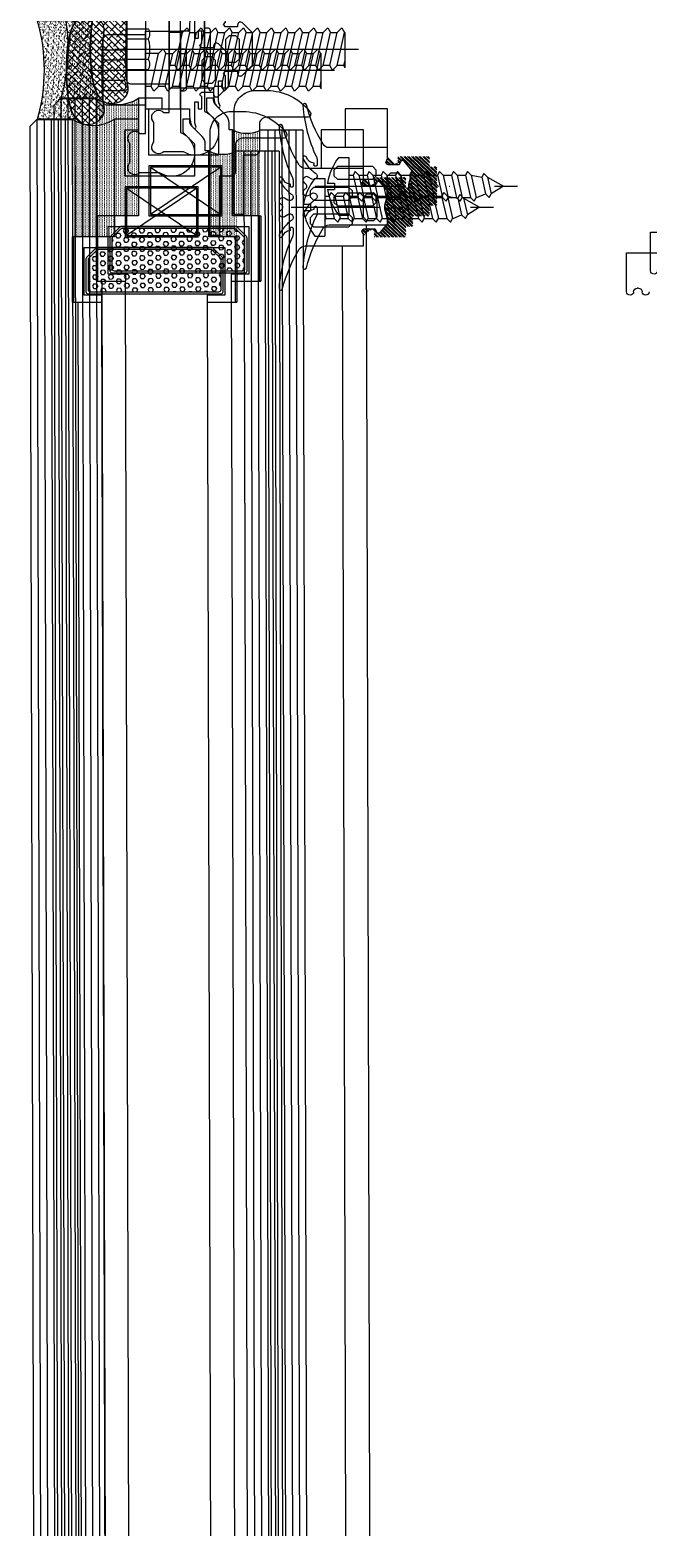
# Model space of a CAD drawing. Header units: inches. Extents: x 4821 to 127877, y 58012 to 433683.
# Drawn here: x 32887 to 32974.9, y 226632.6 to 226845.3 of the extents above; entities that cross this region are included whole.
import ezdxf
from ezdxf.xclip import XClip

# ---------------------------------------------------------------- set-up
doc = ezdxf.new("R2010")
doc.units = ezdxf.units.IN
doc.header["$MEASUREMENT"] = 0
doc.header["$XCLIPFRAME"] = 2
for name, pattern in [('$1$Center', [29.999999, 12, -6, 6, -6]), ('$1$DASHDOT', [25.4, 12.7, -6.35, 0, -6.35]), ('$1$DASHED', [19.05, 12.7, -6.35])]:
    doc.linetypes.add(name, pattern=pattern)
for name, color, linetype in [('$1$ACC', 2, 'Continuous'), ('$1$BEAM', 2, 'Continuous'), ('A-FURN-FIXD', 10, 'Continuous'), ('A-WAL-CMU', 7, 'Continuous')]:
    doc.layers.add(name, color=color, linetype=linetype)

# ---------------------------------------------------------------- blocks, each defined once
blk = doc.blocks.new('$1$M6x25')
at = {"color": 71}
for p, q in [((-6, 4.5), (-6, -4.5)), ((0, 5), (-5.5, 5)), ((0, 5), (0, -5)), ((0.82, 2.34), (0, 2.34)), ((1.19, 3), (0.82, 2.34)), ((0.82, 2.34), (1.88, -2.34)), ((1.85, 2.34), (1.19, 3)), ((1.85, 2.34), (2.91, -2.34)), ((2.82, 2.34), (1.85, 2.34)), ((3.19, 3), (2.82, 2.34)), ((2.82, 2.34), (3.88, -2.34)), ((3.85, 2.34), (3.19, 3)), ((3.85, 2.34), (4.91, -2.34)), ((4.82, 2.34), (3.85, 2.34)), ((5.19, 3), (4.82, 2.34)), ((4.82, 2.34), (5.88, -2.34)), ((5.85, 2.34), (5.19, 3)), ((5.85, 2.34), (6.91, -2.34)), ((6.82, 2.34), (5.85, 2.34)), ((7.19, 3), (6.82, 2.34)), ((6.82, 2.34), (7.88, -2.34)), ((7.85, 2.34), (7.19, 3)), ((7.85, 2.34), (8.91, -2.34)), ((8.82, 2.34), (7.85, 2.34)), ((9.19, 3), (8.82, 2.34)), ((8.82, 2.34), (9.88, -2.34)), ((9.85, 2.34), (9.19, 3)), ((9.85, 2.34), (10.91, -2.34)), ((10.82, 2.34), (9.85, 2.34)), ((11.19, 3), (10.82, 2.34)), ((10.82, 2.34), (11.88, -2.34)), ((11.85, 2.34), (11.19, 3)), ((11.85, 2.34), (12.91, -2.34)), ((12.82, 2.34), (11.85, 2.34)), ((13.19, 3), (12.82, 2.34)), ((12.82, 2.34), (13.88, -2.34)), ((13.85, 2.34), (13.19, 3)), ((13.85, 2.34), (14.91, -2.34)), ((14.82, 2.34), (13.85, 2.34)), ((15.19, 3), (14.82, 2.34)), ((14.82, 2.34), (15.88, -2.34)), ((15.85, 2.34), (15.19, 3)), ((15.85, 2.34), (16.91, -2.34)), ((16.82, 2.34), (15.85, 2.34)), ((17.19, 3), (16.82, 2.34)), ((16.82, 2.34), (17.88, -2.34)), ((17.85, 2.34), (17.19, 3)), ((17.85, 2.34), (18.91, -2.34)), ((18.82, 2.34), (17.85, 2.34)), ((19.19, 3), (18.82, 2.34)), ((18.82, 2.34), (19.88, -2.34)), ((19.85, 2.34), (19.19, 3)), ((19.85, 2.34), (20.91, -2.34)), ((20.82, 2.34), (19.85, 2.34)), ((21.19, 3), (20.82, 2.34)), ((20.82, 2.34), (21.88, -2.34)), ((21.85, 2.34), (21.19, 3)), ((21.85, 2.34), (22.91, -2.34)), ((22.82, 2.34), (21.85, 2.34)), ((23.19, 3), (22.82, 2.34)), ((22.82, 2.34), (23.88, -2.34)), ((23.85, 2.34), (23.19, 3)), ((23.85, 2.34), (24.91, -2.34)), ((24.82, 2.34), (23.85, 2.34)), ((25, 2.66), (24.82, 2.34)), ((24.82, 2.34), (25, 1.56)), ((25, 2.66), (25, -2.34)), ((1.88, -2.34), (0, -2.34)), ((1.88, -2.34), (2.54, -3)), ((2.54, -3), (2.91, -2.34)), ((2.91, -2.34), (3.88, -2.34)), ((3.88, -2.34), (4.54, -3)), ((4.54, -3), (4.91, -2.34)), ((4.91, -2.34), (5.88, -2.34)), ((5.88, -2.34), (6.54, -3)), ((6.54, -3), (6.91, -2.34)), ((6.91, -2.34), (7.88, -2.34)), ((7.88, -2.34), (8.54, -3)), ((8.54, -3), (8.91, -2.34)), ((8.91, -2.34), (9.88, -2.34)), ((9.88, -2.34), (10.54, -3)), ((10.54, -3), (10.91, -2.34)), ((10.91, -2.34), (11.88, -2.34)), ((11.88, -2.34), (12.54, -3)), ((12.54, -3), (12.91, -2.34)), ((12.91, -2.34), (13.88, -2.34)), ((13.88, -2.34), (14.54, -3)), ((14.54, -3), (14.91, -2.34)), ((14.91, -2.34), (15.88, -2.34)), ((15.88, -2.34), (16.54, -3)), ((16.54, -3), (16.91, -2.34)), ((16.91, -2.34), (17.88, -2.34)), ((17.88, -2.34), (18.54, -3)), ((18.54, -3), (18.91, -2.34)), ((18.91, -2.34), (19.88, -2.34)), ((19.88, -2.34), (20.54, -3)), ((20.54, -3), (20.91, -2.34)), ((20.91, -2.34), (21.88, -2.34)), ((21.88, -2.34), (22.54, -3)), ((22.54, -3), (22.91, -2.34)), ((22.91, -2.34), (23.88, -2.34)), ((23.88, -2.34), (24.54, -3)), ((24.54, -3), (24.91, -2.34)), ((24.91, -2.34), (25, -2.34)), ((0, -5), (-5.5, -5))]:
    blk.add_line(p, q, dxfattribs=at)
at = {"color": 71, "linetype": '$1$DASHED', "ltscale": 100}
for p, q in [((-6, 2.89), (-3, 2.89)), ((-6, 1.44), (-3, 1.44)), ((-6, -1.44), (-3, -1.44)), ((-6, -2.89), (-3, -2.89))]:
    blk.add_line(p, q, dxfattribs=at)
at = {"color": 2, "linetype": '$1$Center', "ltscale": 10}
blk.add_line((-7.77, 0), (26.88, 0), dxfattribs=at)
at = {"color": 71}
for centre, start, end in [((-5.5, 4.5), 90, 180), ((-5.5, -4.5), 180, 270)]:
    blk.add_arc(centre, 0.5, start, end, dxfattribs=at)
at = {"color": 71, "linetype": '$1$DASHED', "ltscale": 100}
for centre, radius, start, end in [((-4.2, 2.17), 1.4, 329.0209, 30.9791), ((-8.11, 0), 5.31, 344.2222, 15.7778), ((-4.2, -2.17), 1.4, 329.0209, 30.9791)]:
    blk.add_arc(centre, radius, start, end, dxfattribs=at)
blk = doc.blocks.new('$1$inner silicone')
h = blk.add_hatch()
h.set_pattern_fill('DOTS', scale=4)
h.paths.add_polyline_path([(12.2, 0), (12.2, -0.2), (12.2, -4), (0, -4, 0.23607), (0, 0)])
at = {"color": 7}
blk.add_line((12.2, -0.2), (12.2, 0), dxfattribs=at)
blk.add_arc((-4, -2), 4.47, 333.4347, 26.5653, dxfattribs=at)
blk = doc.blocks.new('$1$outer silicone')
h = blk.add_hatch()
h.set_pattern_fill('DOTS', scale=4)
h.paths.add_polyline_path([(16.7, 0), (16.7, -5.8), (16.7, -6), (0, -6, 0.293351), (0, 0)])
at = {"color": 7}
blk.add_line((16.7, -5.8), (16.7, -6), dxfattribs=at)
blk.add_arc((-4.67, -3), 5.55, 327.3018, 32.6982, dxfattribs=at)
blk = doc.blocks.new('$1$butile2')
h = blk.add_hatch(color=11)
h.dxf.hatch_style = 1
h.paths.add_polyline_path([(9.3, 0.2), (0, 0.2), (0, 0), (9.3, 0)])
at = {"color": 11}
blk.add_lwpolyline([(9.3, 0.2), (0, 0.2), (0, 0), (9.3, 0)], close=True, dxfattribs=at)
blk = doc.blocks.new('$1$joint silicone 2')
h = blk.add_hatch()
h.set_pattern_fill('AR-SAND', color=11, scale=0.3)
h.set_pattern_definition([(37.5, (18049.9647, 8866.313), (-0.018898007, 0.578047131), [0, -0.456, 0, -0.51, 0, -0.4875]), (7.5, (18049.9647, 8866.313), (0.530933012, 0.84664382), [0, -0.246, 0, -0.411, 0, -0.1575]), (327.5, (18049.5957, 8866.313), (0.934242559, 0.001697716), [0, -0.15, 0, -0.54, 0, -0.705]), (317.5, (18049.5957, 8866.313), (0.90183798, 0.26330267), [0, -0.075, 0, -0.354, 0, -0.405])])
edge = h.paths.add_edge_path()
edge.add_line((-6.23, 1.18), (-6.21, 1.17))
edge.add_line((-6.21, 1.17), (-5.75, 0.91))
edge.add_line((-5.75, 0.91), (-5.19, 0.68))
edge.add_line((-5.19, 0.68), (-4.55, 0.49))
edge.add_line((-4.55, 0.49), (-3.83, 0.33))
edge.add_line((-3.83, 0.33), (-3.05, 0.21))
edge.add_line((-3.05, 0.21), (-2.21, 0.11))
edge.add_line((-2.21, 0.11), (-1.35, 0.05))
edge.add_line((-1.35, 0.05), (-0.45, 0.01))
edge.add_line((-0.45, 0.01), (0.45, -0.01))
edge.add_line((0.45, -0.01), (1.36, 0.01))
edge.add_line((1.36, 0.01), (2.25, 0.05))
edge.add_line((2.25, 0.05), (3.12, 0.11))
edge.add_line((3.12, 0.11), (3.95, 0.21))
edge.add_line((3.95, 0.21), (4.73, 0.33))
edge.add_line((4.73, 0.33), (5.45, 0.49))
edge.add_line((5.45, 0.49), (6.1, 0.68))
edge.add_line((6.1, 0.68), (6.66, 0.91))
edge.add_line((6.66, 0.91), (7.12, 1.17))
edge.add_line((7.12, 1.17), (7.13, 1.18))
edge.add_line((7.13, 1.18), (7.45, 0.83))
edge.add_line((7.45, 0.83), (7.45, -4.17))
edge.add_arc((0.45, -28.17), 25, 73.7398, 106.2602)
edge.add_line((-6.55, -4.17), (-6.55, 0.83))
edge.add_line((-6.55, 0.83), (-6.23, 1.18))
at = {"color": 11}
blk.add_lwpolyline([(-6.23, 1.18), (-6.21, 1.17), (-5.75, 0.91), (-5.19, 0.68), (-4.55, 0.49), (-3.83, 0.33), (-3.05, 0.21), (-2.21, 0.11), (-1.35, 0.05), (-0.45, 0.01), (0.45, -0.01), (1.36, 0.01), (2.25, 0.05), (3.12, 0.11), (3.95, 0.21), (4.73, 0.33), (5.45, 0.49), (6.1, 0.68), (6.66, 0.91), (7.12, 1.17), (7.13, 1.18), (7.45, 0.83), (7.45, -4.17, 0.142857), (-6.55, -4.17), (-6.55, 0.83)], format="xyb", close=True, dxfattribs=at)
blk = doc.blocks.new('$1$GTSY500112')
at = {"layer": 'A-FURN-FIXD'}
blk.add_lwpolyline([(5.93, -11.75, 0.57735), (5.07, -11.75, -1), (4.2, -11.25), (4.49, -10.75, 0.965781), (3.64, -10.22, -0.138673), (1.56, -11.98, -1.037842), (1.37, -11.52, 0.283592), (2.23, -10.43, -0.584426), (2.31, -10.4, 1.39494), (2.44, -10), (1.75, -10, 0.111575), (1.32, -10.1, -0.09543), (-6.01, -12, -0.91232), (-6.08, -11.51, 0.076551), (-0.47, -9.14, 0.260148), (0, -8.29), (0, 0), (1.56, 0), (2.11, -0.24), (2.45, 0.05), (2.45, 1.67), (1.96, 1.89), (1.81, 2.1), (1.92, 2.38), (3.29, 3.53), (5.21, 3.03), (5.79, 3.03), (7.71, 3.53), (9.08, 2.38), (9.19, 2.1), (9.03, 1.89), (8.55, 1.67), (8.55, 0.05), (8.88, -0.24), (9.44, 0), (11, 0), (11, -8.29, 0.260148), (11.47, -9.14, 0.076551), (17.08, -11.51, -0.91232), (17, -12, -0.09543), (9.68, -10.1, 0.111575), (9.25, -10), (8.55, -10, 1.39494), (8.69, -10.4, -0.584426), (8.77, -10.43, 0.283592), (9.62, -11.52, -1.037842), (9.43, -11.98, -0.138673), (7.36, -10.22, 0.965781), (6.51, -10.75), (6.8, -11.25, -1)], format="xyb", close=True, dxfattribs=at)
for points in [[(4.13, -0.07), (3.64, 0.42), (3.64, 1.47), (4.13, 1.96), (6.87, 1.96), (7.36, 1.47), (7.36, 0.42), (6.87, -0.07)], [(4.01, -1.58), (4.5, -2.07), (4.5, -7.11), (4.01, -7.6), (3.19, -7.6), (2.7, -7.11), (2.7, -2.07), (3.19, -1.58)], [(7.81, -7.6), (6.99, -7.6), (6.5, -7.11), (6.5, -2.07), (6.99, -1.58), (7.81, -1.58), (8.3, -2.07), (8.3, -7.11)]]:
    blk.add_lwpolyline(points, close=True, dxfattribs=at)
blk = doc.blocks.new('$1$GTSY500502')
at = {"color": 151}
blk.add_lwpolyline([(-1.78, 2.38, -0.668179), (-2.07, 1.7), (-2.35, 1.7), (-2.35, 0), (-2.01, -0.29), (-1.68, 0), (0, 0), (0, -0.49), (-1, -0.49), (-1, -0.99), (1.91, -0.99, 0.15392), (2.48, -0.81, -0.807191), (2.77, -1.07, -0.191853), (2.18, -1.52, -0.072848), (0.68, -1.72), (0, -1.72), (0, -3), (-2.5, -3), (-2.5, -2.5, 0.414214), (-2.8, -2.2), (-8.2, -2.2, 0.414214), (-8.5, -2.5), (-8.5, -3), (-11, -3), (-11, -1.72), (-11.68, -1.72, -0.072848), (-13.18, -1.52, -0.191853), (-13.77, -1.07, -0.807191), (-13.48, -0.81, 0.15392), (-12.91, -0.99), (-10, -0.99), (-10, -0.49), (-11, -0.49), (-11, 0), (-9.32, 0), (-8.99, -0.29), (-8.65, 0), (-8.65, 1.7), (-8.93, 1.7, -0.668179), (-9.22, 2.38), (-7.8, 3.8), (-3.2, 3.8)], format="xyb", close=True, dxfattribs=at)
blk.add_lwpolyline([(-3.64, 0.49), (-4.13, 0), (-6.87, 0), (-7.36, 0.49), (-7.36, 1.47), (-6.87, 1.96), (-4.13, 1.96), (-3.64, 1.47)], close=True, dxfattribs=at)
blk = doc.blocks.new('$1$RHS4.2x22')
at = {"layer": 'A-FURN-FIXD'}
for p, q in [((1.42, 4.1), (0, 4.1)), ((0, -4.1), (0, 4.1)), ((-22, 0), (-20.26, 1.09)), ((-19.72, -1.3), (-22, 0)), ((-19.98, 1.61), (-20.26, 1.09)), ((-19.72, -1.3), (-20.26, 1.09)), ((-19.45, 1.09), (-19.98, 1.61)), ((-18.23, 1.58), (-19.45, 1.09)), ((-18.91, -1.3), (-19.45, 1.09)), ((-17.85, 2.1), (-18.13, 1.58)), ((-17.42, -1.58), (-18.13, 1.58)), ((-17.33, 1.58), (-17.85, 2.1)), ((-16.14, 1.58), (-17.33, 1.58)), ((-16.61, -1.58), (-17.33, 1.58)), ((-15.85, 2.1), (-16.14, 1.58)), ((-15.42, -1.58), (-16.14, 1.58)), ((-15.33, 1.58), (-15.85, 2.1)), ((-14.61, -1.58), (-15.33, 1.58)), ((-14.14, 1.58), (-15.33, 1.58)), ((-13.85, 2.1), (-14.14, 1.58)), ((-13.43, -1.58), (-14.14, 1.58)), ((-13.33, 1.58), (-13.85, 2.1)), ((-12.62, -1.58), (-13.33, 1.58)), ((-12.14, 1.58), (-13.33, 1.58)), ((-11.86, 2.1), (-12.14, 1.58)), ((-11.43, -1.58), (-12.14, 1.58)), ((-11.33, 1.58), (-11.86, 2.1)), ((-10.62, -1.58), (-11.33, 1.58)), ((-10.15, 1.58), (-11.33, 1.58)), ((-9.86, 2.1), (-10.15, 1.58)), ((-9.43, -1.58), (-10.15, 1.58)), ((-9.86, 2.1), (-9.34, 1.58)), ((-8.62, -1.58), (-9.34, 1.58)), ((-8.15, 1.58), (-9.34, 1.58)), ((-7.86, 2.1), (-8.15, 1.58)), ((-7.43, -1.58), (-8.15, 1.58)), ((-7.34, 1.58), (-7.86, 2.1)), ((-6.63, -1.58), (-7.34, 1.58)), ((-6.15, 1.58), (-7.34, 1.58)), ((-5.86, 2.1), (-6.15, 1.58)), ((-5.44, -1.58), (-6.15, 1.58)), ((-5.34, 1.58), (-5.86, 2.1)), ((-4.63, -1.58), (-5.34, 1.58)), ((-4.15, 1.58), (-5.34, 1.58)), ((-3.87, 2.1), (-4.15, 1.58)), ((-3.44, -1.58), (-4.15, 1.58)), ((-3.44, -1.58), (-4.15, 1.58)), ((-3.34, 1.58), (-3.87, 2.1)), ((-2.63, -1.58), (-3.34, 1.58)), ((-2.16, 1.58), (-3.34, 1.58)), ((-1.87, 2.1), (-2.16, 1.58)), ((-1.44, -1.58), (-2.16, 1.58)), ((-1.35, 1.58), (-1.87, 2.1)), ((-0.63, -1.58), (-1.35, 1.58)), ((-0.16, 1.58), (-1.35, 1.58)), ((0, 1.87), (-0.16, 1.58)), ((0, 0.87), (-0.16, 1.58)), ((3.05, 0.46), (2.04, 0.46)), ((2.04, -0.46), (2.04, 0.46)), ((-19.72, -1.3), (-19.2, -1.82)), ((-19.2, -1.82), (-18.91, -1.3)), ((-17.42, -1.58), (-18.91, -1.3)), ((-17.42, -1.58), (-16.9, -2.1)), ((-16.9, -2.1), (-16.61, -1.58)), ((-15.42, -1.58), (-16.61, -1.58)), ((-15.42, -1.58), (-14.9, -2.1)), ((-14.9, -2.1), (-14.61, -1.58)), ((-13.43, -1.58), (-14.61, -1.58)), ((-13.43, -1.58), (-12.9, -2.1)), ((-12.9, -2.1), (-12.62, -1.58)), ((-11.43, -1.58), (-12.62, -1.58)), ((-11.43, -1.58), (-10.91, -2.1)), ((-10.91, -2.1), (-10.62, -1.58)), ((-9.43, -1.58), (-10.62, -1.58)), ((-9.43, -1.58), (-8.91, -2.1)), ((-8.91, -2.1), (-8.62, -1.58)), ((-7.43, -1.58), (-8.62, -1.58)), ((-7.43, -1.58), (-6.91, -2.1)), ((-6.91, -2.1), (-6.63, -1.58)), ((-5.44, -1.58), (-6.63, -1.58)), ((-5.44, -1.58), (-4.91, -2.1)), ((-4.91, -2.1), (-4.63, -1.58)), ((-3.44, -1.58), (-4.63, -1.58)), ((-3.44, -1.58), (-2.92, -2.1)), ((-2.92, -2.1), (-2.63, -1.58)), ((-1.44, -1.58), (-2.63, -1.58)), ((-1.44, -1.58), (-0.92, -2.1)), ((-0.92, -2.1), (-0.63, -1.58)), ((0, -1.58), (-0.63, -1.58)), ((3.05, -0.46), (2.04, -0.46)), ((1.42, -4.1), (0, -4.1))]:
    blk.add_line(p, q, dxfattribs=at)
at = {"layer": 'A-FURN-FIXD', "linetype": '$1$DASHDOT'}
blk.add_line((4.78, 0), (-24, 0), dxfattribs=at)
at = {"layer": 'A-FURN-FIXD'}
for centre, start, end in [((-5.01, -0.91), 9.6294, 37.9057), ((-5.01, 0.91), 322.0943, 350.3706)]:
    blk.add_arc(centre, 8.15, start, end, dxfattribs=at)
blk = doc.blocks.new('$1$Fixed bracket Plan')
at = {"layer": 'A-FURN-FIXD'}
for p, q in [((97.6, -26), (9.7, -26)), ((97.6, -31.5), (97.6, -26)), ((95.9, -31), (96.1, -31))]:
    blk.add_line(p, q, dxfattribs=at)
for centre, start, end in [((94.9, -31.5), 180, 0), ((95.9, -31.5), 90, 180), ((96.1, -31.5), 0, 90), ((97.1, -31.5), 180, 0)]:
    blk.add_arc(centre, 0.5, start, end, dxfattribs=at)
blk = doc.blocks.new('FIRST SLAB EDGE')
at = {"ltscale": 0.5, "extrusion": (5.69003e-07, 1.56101e-06, 1)}
h = blk.add_hatch(dxfattribs=at)
h.set_pattern_fill('ANSI38', color=21, scale=5, angle=179.0162, style=0)
h.set_pattern_definition([(224.01620899, (628664.9975, -1355205.12333), (0.4342886525, -0.44946453287), []), (314.01620899, (628664.9975, -1355205.12333), (1.3180418379, -0.46464041323), [1.5625, -0.9375])])
h.paths.add_polyline_path([(1200851.08, -1726837.09), (1200850.82, -1726837.55), (1200850.53, -1726837.92), (1200850.21, -1726838.2), (1200849.88, -1726838.41), (1200849.54, -1726838.55), (1200849.2, -1726838.62), (1200848.86, -1726838.63), (1200848.52, -1726838.59), (1200848.21, -1726838.51), (1200847.91, -1726838.39), (1200847.64, -1726838.24), (1200847.39, -1726838.06), (1200847.17, -1726837.86), (1200846.98, -1726837.65), (1200846.83, -1726837.43), (1200846.72, -1726837.21), (1200846.65, -1726836.99), (1200846.61, -1726836.77), (1200846.61, -1726836.54), (1200846.63, -1726836.3), (1200846.66, -1726836.03), (1200846.7, -1726835.74), (1200846.75, -1726835.41), (1200846.8, -1726835.04), (1200846.83, -1726834.63), (1200846.86, -1726834.17), (1200846.88, -1726833.68), (1200846.89, -1726833.15), (1200846.9, -1726832.61), (1200846.9, -1726832.04), (1200846.9, -1726831.47), (1200846.9, -1726830.88), (1200846.9, -1726830.3), (1200846.9, -1726829.73), (1200846.9, -1726829.16), (1200846.89, -1726828.61), (1200846.88, -1726828.09), (1200846.86, -1726827.6), (1200846.83, -1726827.14), (1200846.8, -1726826.73), (1200846.75, -1726826.36), (1200846.7, -1726826.03), (1200846.66, -1726825.73), (1200846.63, -1726825.47), (1200846.61, -1726825.22), (1200846.61, -1726824.99), (1200846.65, -1726824.77), (1200846.72, -1726824.56), (1200846.83, -1726824.34), (1200846.98, -1726824.12), (1200847.17, -1726823.91), (1200847.39, -1726823.71), (1200847.64, -1726823.53), (1200847.91, -1726823.38), (1200848.21, -1726823.26), (1200848.52, -1726823.18), (1200848.86, -1726823.14), (1200849.2, -1726823.15), (1200849.54, -1726823.22), (1200849.88, -1726823.36), (1200850.21, -1726823.56), (1200850.53, -1726823.85), (1200850.82, -1726824.22), (1200851.08, -1726824.68), (1200851.31, -1726825.24), (1200851.5, -1726825.88), (1200851.66, -1726826.6), (1200851.78, -1726827.39), (1200851.88, -1726828.22), (1200851.94, -1726829.09), (1200851.98, -1726829.98), (1200851.99, -1726830.88), (1200851.98, -1726831.79), (1200851.94, -1726832.68), (1200851.88, -1726833.55), (1200851.78, -1726834.38), (1200851.66, -1726835.16), (1200851.5, -1726835.88), (1200851.31, -1726836.53)])
at = {"extrusion": (5.69003e-07, 1.56101e-06, 1)}
h = blk.add_hatch(dxfattribs=at)
h.set_pattern_fill('ANSI32', angle=179.0162)
h.set_pattern_definition([(224.016208986, (621120.72464, -1347918.96566), (0.2605731915, -0.26967871972), []), (224.016208986, (621120.5479, -1347918.96263), (0.2605731915, -0.26967871972), [])])
h.paths.add_polyline_path([(1200803.76, -1726846.13), (1200803.76, -1726847.63), (1200802.76, -1726847.63), (1200802.76, -1726850.08), (1200802.46, -1726850.38), (1200802.76, -1726850.68), (1200802.76, -1726853.13), (1200803.76, -1726853.13), (1200803.76, -1726854.63), (1200808.26, -1726854.63), (1200808.26, -1726853.63), (1200808.86, -1726853.63), (1200809.76, -1726854.53), (1200809.76, -1726854.32), (1200810, -1726853.77), (1200809.71, -1726853.43), (1200808.09, -1726853.43), (1200807.88, -1726853.92), (1200807.67, -1726854.07), (1200807.39, -1726853.97), (1200806.23, -1726852.6), (1200806.73, -1726850.67), (1200806.73, -1726850.1), (1200806.23, -1726848.17), (1200807.39, -1726846.8), (1200807.67, -1726846.7), (1200807.88, -1726846.85), (1200808.09, -1726847.33), (1200809.71, -1726847.33), (1200810, -1726847), (1200809.76, -1726846.45), (1200809.76, -1726846.23), (1200808.86, -1726847.13), (1200808.26, -1726847.13), (1200808.26, -1726846.13)])
h = blk.add_hatch(dxfattribs=at)
h.set_pattern_fill('HEX', color=140, scale=3, angle=179.0162)
h.set_pattern_definition([(179.01620899, (635274.22434, -1340721.44734), (-0.011151949, -0.6494233088), [0.375, -0.75]), (299.01620899, (635274.22434, -1340721.44734), (0.56799305774, 0.3150537833), [0.375, -0.75]), (239.01620899, (635273.8494, -1340721.4409), (0.55684110875, -0.33436952553), [0.375, -0.75])])
edge = h.paths.add_edge_path()
edge.add_line((1200830.01, -1726862.08), (1200830.01, -1726857.83))
edge.add_arc((1200830.31, -1726857.83), 0.3, -584.9998, -539.9998, ccw=False)
edge.add_line((1200830.1, -1726857.62), (1200831.25, -1726856.47))
edge.add_arc((1200831.46, -1726856.68), 0.3, -629.9998, -584.9998, ccw=False)
edge.add_line((1200831.46, -1726856.38), (1200847.46, -1726856.38))
edge.add_arc((1200847.46, -1726856.68), 0.3, -674.9998, -629.9998, ccw=False)
edge.add_line((1200847.68, -1726856.47), (1200848.82, -1726857.62))
edge.add_arc((1200848.61, -1726857.83), 0.3, -719.9998, -674.9998, ccw=False)
edge.add_line((1200848.91, -1726857.83), (1200848.91, -1726862.08))
edge.add_arc((1200848.61, -1726862.08), 0.3, -809.9998, -719.9998, ccw=False)
edge.add_line((1200848.61, -1726862.38), (1200830.31, -1726862.38))
edge.add_arc((1200830.31, -1726862.08), 0.3, -539.9998, -449.9998, ccw=False)
at = {"layer": '$1$ACC', "color": 101, "extrusion": (5.69003e-07, 1.56101e-06, 1), "elevation": -2.01}
for points in [[(1200830.01, -1726862.68, -0.414214), (1200829.71, -1726862.38), (1200829.71, -1726857.71, -0.198912), (1200829.8, -1726857.5), (1200831.12, -1726856.17, -0.198912), (1200831.34, -1726856.08), (1200847.59, -1726856.08, -0.198912), (1200847.8, -1726856.17), (1200849.12, -1726857.5, -0.198912), (1200849.21, -1726857.71), (1200849.21, -1726862.38, -0.414214), (1200848.91, -1726862.68)], [(1200830.01, -1726862.08), (1200830.01, -1726857.83, -0.198912), (1200830.1, -1726857.62), (1200831.25, -1726856.47, -0.198912), (1200831.46, -1726856.38), (1200847.46, -1726856.38, -0.198912), (1200847.68, -1726856.47), (1200848.82, -1726857.62, -0.198912), (1200848.91, -1726857.83), (1200848.91, -1726862.08, -0.414214), (1200848.61, -1726862.38), (1200830.31, -1726862.38, -0.414214)]]:
    blk.add_lwpolyline(points, format="xyb", close=True, dxfattribs=at)
at = {"color": 165, "linetype": 'Continuous', "extrusion": (5.69003e-07, -1.56101e-06, 1)}
for p, q in [((1200851.17, -1726837.89, 0), (1200849.16, -1727663.55, 0)), ((1200852.17, -1726837.89, 0), (1200850.16, -1727663.54, 0)), ((1200853.17, -1726837.89, 0), (1200851.16, -1727663.54, 0)), ((1200854.17, -1726837.89, 0), (1200852.16, -1727663.54, 0)), ((1200855.17, -1726837.89, 0), (1200853.16, -1727663.54, 0)), ((1200856.17, -1726837.89, 0), (1200854.16, -1727663.53, 0)), ((1200857.17, -1726838.89, 0), (1200855.16, -1727662.53, 0)), ((1200821.77, -1726842.39, 0), (1200819.76, -1727659.05, 0)), ((1200822.77, -1726842.39, 0), (1200820.76, -1727659.05, 0)), ((1200823.77, -1726842.39, 0), (1200821.76, -1727659.05, 0)), ((1200824.77, -1726842.39, 0), (1200822.76, -1727659.05, 0)), ((1200825.77, -1726842.39, 0), (1200823.76, -1727659.05, 0)), ((1200826.77, -1726842.39, 0), (1200824.76, -1727659.05, 0))]:
    blk.add_line(p, q, dxfattribs=at)
at = {"color": 7, "extrusion": (5.69003e-07, 1.56101e-06, 1)}
blk.add_line((1200851.16, -1726837.88, 0), (1200850.81, -1726837.56, 0), dxfattribs=at)
at = {"color": 165, "linetype": 'Continuous', "extrusion": (5.69003e-07, 1.56101e-06, 1)}
for p, q in [((1200851.16, -1726837.88, 0), (1200856.16, -1726837.88, 0)), ((1200856.16, -1726837.88, 0), (1200857.17, -1726838.89, 0)), ((1200827.76, -1726842.38, 0), (1200821.77, -1726842.38, 0))]:
    blk.add_line(p, q, dxfattribs=at)
at = {"color": 52, "extrusion": (5.69003e-07, 1.56101e-06, 1)}
for p, q in [((1200833.46, -1726847.68, 0), (1200843.46, -1726854.38, 0)), ((1200843.46, -1726847.68, 0), (1200833.46, -1726854.38, 0))]:
    blk.add_line(p, q, dxfattribs=at)
at = {"color": 16, "linetype": 'Continuous', "extrusion": (5.69003e-07, 1.56101e-06, 1)}
blk.add_line((1200827.96, -1726863.88, 0), (1200827.76, -1726863.88, 0), dxfattribs=at)
at = {"color": 31, "extrusion": (5.69003e-07, -1.56101e-06, 1)}
blk.add_line((1200850.37, -1726863.89, 0), (1200848.36, -1727637.55, 0), dxfattribs=at)
at = {"color": 7, "extrusion": (5.69003e-07, 1.56101e-06, 1), "elevation": -2.01}
for points in [[(1200838.74, -1726816.28), (1200841.55, -1726816.28, -1.010051), (1200842.96, -1726817.7), (1200842.96, -1726820.47, -1.010051), (1200841.55, -1726821.88), (1200840.76, -1726821.88), (1200840.76, -1726836.38), (1200835.76, -1726836.38), (1200835.76, -1726822.03, -1.08744)], [(1200838.74, -1726845.48), (1200841.55, -1726845.48, 1.010051), (1200842.96, -1726844.07), (1200842.96, -1726841.3, 1.010051), (1200841.55, -1726839.88), (1200840.76, -1726839.88), (1200840.76, -1726825.38), (1200835.76, -1726825.38), (1200835.76, -1726839.74, 1.08744)]]:
    blk.add_lwpolyline(points, format="xyb", close=True, dxfattribs=at)
at = {"color": 21, "extrusion": (5.69003e-07, 1.56101e-06, 1)}
blk.add_lwpolyline([(1200851.08, -1726837.09), (1200850.82, -1726837.55), (1200850.53, -1726837.92), (1200850.21, -1726838.2), (1200849.88, -1726838.41), (1200849.54, -1726838.55), (1200849.2, -1726838.62), (1200848.86, -1726838.63), (1200848.52, -1726838.59), (1200848.21, -1726838.51), (1200847.91, -1726838.39), (1200847.64, -1726838.24), (1200847.39, -1726838.06), (1200847.17, -1726837.86), (1200846.98, -1726837.65), (1200846.83, -1726837.43), (1200846.72, -1726837.21), (1200846.65, -1726836.99), (1200846.61, -1726836.77), (1200846.61, -1726836.54), (1200846.63, -1726836.3), (1200846.66, -1726836.03), (1200846.7, -1726835.74), (1200846.75, -1726835.41), (1200846.8, -1726835.04), (1200846.83, -1726834.63), (1200846.86, -1726834.17), (1200846.88, -1726833.68), (1200846.89, -1726833.15), (1200846.9, -1726832.61), (1200846.9, -1726832.04), (1200846.9, -1726831.47), (1200846.9, -1726830.88), (1200846.9, -1726830.3), (1200846.9, -1726829.73), (1200846.9, -1726829.16), (1200846.89, -1726828.61), (1200846.88, -1726828.09), (1200846.86, -1726827.6), (1200846.83, -1726827.14), (1200846.8, -1726826.73), (1200846.75, -1726826.36), (1200846.7, -1726826.03), (1200846.66, -1726825.73), (1200846.63, -1726825.47), (1200846.61, -1726825.22), (1200846.61, -1726824.99), (1200846.65, -1726824.77), (1200846.72, -1726824.56), (1200846.83, -1726824.34), (1200846.98, -1726824.12), (1200847.17, -1726823.91), (1200847.39, -1726823.71), (1200847.64, -1726823.53), (1200847.91, -1726823.38), (1200848.21, -1726823.26), (1200848.52, -1726823.18), (1200848.86, -1726823.14), (1200849.2, -1726823.15), (1200849.54, -1726823.22), (1200849.88, -1726823.36), (1200850.21, -1726823.56), (1200850.53, -1726823.85), (1200850.82, -1726824.22), (1200851.08, -1726824.68), (1200851.31, -1726825.24), (1200851.5, -1726825.88), (1200851.66, -1726826.6), (1200851.78, -1726827.39), (1200851.88, -1726828.22), (1200851.94, -1726829.09), (1200851.98, -1726829.98), (1200851.99, -1726830.88), (1200851.98, -1726831.79), (1200851.94, -1726832.68), (1200851.88, -1726833.55), (1200851.78, -1726834.38), (1200851.66, -1726835.16), (1200851.5, -1726835.88), (1200851.31, -1726836.53)], close=True, dxfattribs=at)
at = {"color": 21, "linetype": 'Continuous', "extrusion": (5.69003e-07, 1.56101e-06, 1), "elevation": -2.01}
blk.add_lwpolyline([(1200826.96, -1726840.58, -0.414214), (1200827.96, -1726841.58), (1200827.96, -1726842.98), (1200827.96, -1726842.98), (1200827.96, -1726844.38), (1200827.96, -1726844.38), (1200827.96, -1726845.28, 0.414214), (1200828.66, -1726845.98), (1200830.26, -1726845.98), (1200830.26, -1726854.38), (1200831.56, -1726854.38), (1200831.56, -1726844.38), (1200831.56, -1726844.38), (1200831.56, -1726842.98), (1200831.56, -1726842.98), (1200831.56, -1726839.78, 0.414214), (1200828.56, -1726836.78), (1200826.89, -1726836.78, 0.231514), (1200820.77, -1726839.78, 0.624419), (1200821.16, -1726840.58)], format="xyb", close=True, dxfattribs=at)
at = {"color": 16, "linetype": 'Continuous', "extrusion": (5.69003e-07, 1.56101e-06, 1), "elevation": -2.01}
blk.add_lwpolyline([(1200834.17, -1726838.86, 0.198912), (1200834.46, -1726838.15), (1200834.46, -1726837.88), (1200835.46, -1726837.88), (1200835.46, -1726839.69), (1200833.76, -1726841.39), (1200833.76, -1726845.98), (1200843.66, -1726845.98), (1200843.66, -1726839.38), (1200841.76, -1726839.38), (1200841.76, -1726837.88), (1200845.16, -1726837.88), (1200845.16, -1726854.58), (1200850.96, -1726854.58), (1200850.96, -1726863.88), (1200846.96, -1726863.88), (1200846.96, -1726862.88), (1200849.46, -1726862.88), (1200849.46, -1726856.08), (1200829.46, -1726856.08), (1200829.46, -1726862.88), (1200831.96, -1726862.88), (1200831.96, -1726863.88), (1200827.96, -1726863.88), (1200827.96, -1726854.58), (1200831.76, -1726854.58), (1200831.76, -1726842.38), (1200832.26, -1726842.38), (1200832.26, -1726841.39, -0.198912), (1200832.7, -1726840.33)], format="xyb", close=True, dxfattribs=at)
at = {"color": 31, "extrusion": (5.69003e-07, 1.56101e-06, 1), "elevation": -2.01}
blk.add_lwpolyline([(1200809.76, -1726844.89), (1200809.76, -1726839.38), (1200815.76, -1726839.38), (1200815.76, -1726844.89)], dxfattribs=at)
at = {"color": 16, "linetype": 'Continuous', "extrusion": (5.69003e-07, 1.56101e-06, 1), "elevation": -2.01}
blk.add_lwpolyline([(1200833.26, -1726854.58), (1200833.26, -1726847.48), (1200843.66, -1726847.48), (1200843.66, -1726854.58)], close=True, dxfattribs=at)
at = {"color": 52, "extrusion": (5.69003e-07, 1.56101e-06, 1), "elevation": -2.01}
blk.add_lwpolyline([(1200833.46, -1726854.38), (1200833.46, -1726847.68), (1200843.46, -1726847.68), (1200843.46, -1726854.38)], close=True, dxfattribs=at)
at = {"color": 31, "extrusion": (5.69003e-07, -1.56101e-06, 1), "elevation": 3.38}
for points in [[(1200812.77, -1726855.89), (1200810.76, -1727645.55)], [(1200831.97, -1726862.69), (1200829.96, -1727638.75)], [(1200844.96, -1727637.55), (1200846.97, -1726863.89)]]:
    blk.add_lwpolyline(points, dxfattribs=at)
at = {"layer": '$1$BEAM', "extrusion": (5.69003e-07, 1.56101e-06, 1), "rotation": 0.0002189598665623592}
blk.add_blockref('$1$Fixed bracket Plan', (1200674.76, -1726830.88, -2.01), dxfattribs=at)
at = {"color": 7, "extrusion": (5.69003e-07, 1.56101e-06, 1)}
for name, p, rotation in [('$1$GTSY500502', (1200832.76, -1726825.38, -2.01), 90.00021895986666), ('$1$M6x25', (1200840.76, -1726830.88, -2.01), 180.0002189598666), ('$1$joint silicone 2', (1200851.99, -1726831.34, -2.01), 90.00021895986666), ('$1$GTSY500112', (1200809.76, -1726855.88, -2.01), 90.00021895986666), ('$1$butile2', (1200827.96, -1726863.88, -2.01), 90.00021895986666)]:
    blk.add_blockref(name, p, dxfattribs=dict(at, rotation=rotation))
at = {"color": 7, "extrusion": (-5.69003e-07, -1.56101e-06, -1), "zscale": -1}
for name, p, rotation in [('$1$outer silicone', (-1200845.16, -1726837.88, 2.01), 269.9997810401333), ('$1$inner silicone', (-1200827.76, -1726842.38, 2.01), 269.9997810401333), ('$1$RHS4.2x22', (-1200815.26, -1726850.38, 2.01), 179.9997810401333), ('$1$butile2', (-1200850.96, -1726863.88, 2.01), 89.99978104013334)]:
    blk.add_blockref(name, p, dxfattribs=dict(at, rotation=rotation))

msp = doc.modelspace()

# ---------------------------------------------------------------- block references
at = {"layer": 'A-WAL-CMU'}
ref = msp.add_blockref('FIRST SLAB EDGE', (1233747.59, 1953673.46), dxfattribs=dict(at, xscale=-1))
XClip(ref).set_block_clipping_path([(1196236.1121028436, -1729554.8924368375), (1201281.1159926755, -1720979.7328682605)])
ref = msp.add_blockref('FIRST SLAB EDGE', (1233744.19, 1953670.48), dxfattribs=dict(at, xscale=-1))
XClip(ref).set_block_clipping_path([(1196236.1121028436, -1729554.8924368375), (1201281.1159926755, -1720979.7328682605)])

doc.saveas('drawing.dxf')
